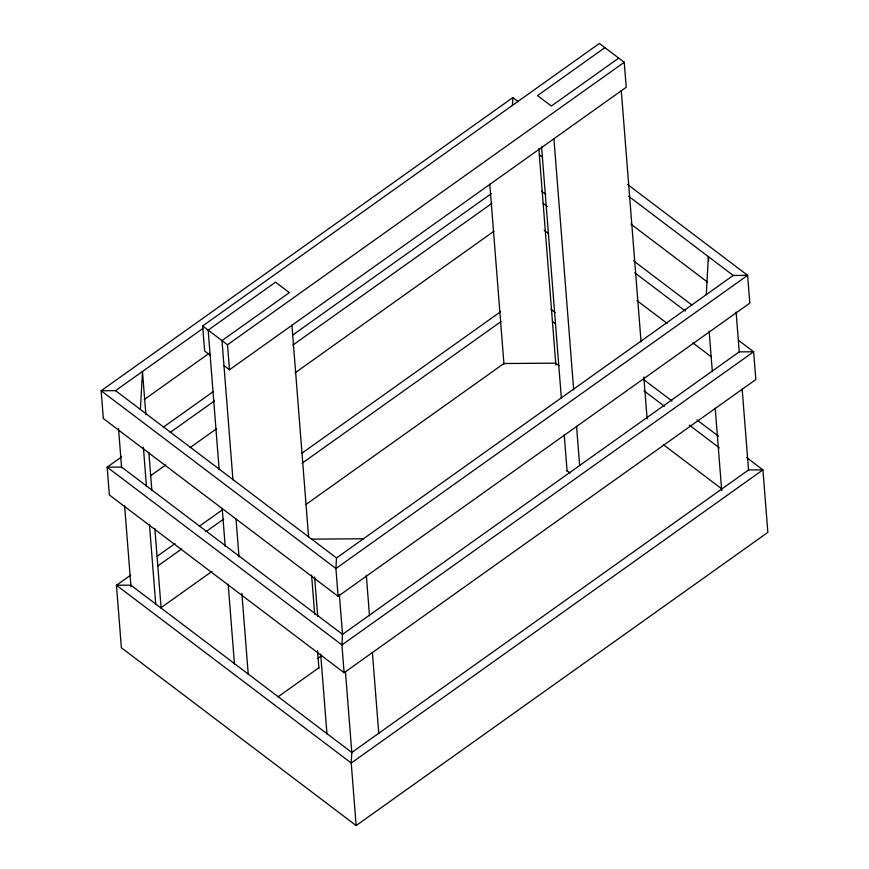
<?xml version="1.0" encoding="UTF-8"?>
<svg xmlns="http://www.w3.org/2000/svg" width="869" height="869" viewBox="0 0 869 869"><rect width="100%" height="100%" fill="white"/><g stroke="black" fill="none" stroke-linecap="round" stroke-linejoin="round"><path stroke-width="1.3" d="M140.398 409.473L142.494 371.454L145.894 414.741M518.261 101.684L512.862 97.578L101.152 390.746L335.912 568.522L747.622 275.354L733.23 275.451L336.499 557.963L335.912 568.522L338.106 596.308L749.806 303.14L747.622 275.354L627.537 184.424M121.519 456.942L107.169 467.164L341.93 644.928L753.629 351.771L739.247 351.869L342.505 634.37L341.93 644.928L344.113 672.715L755.824 379.557L753.629 351.771L738.487 340.3M130.806 575.039L116.457 585.261L351.228 763.025L762.928 469.868L748.535 469.966L351.804 752.467L351.228 763.025L356.138 825.55L767.848 532.382L762.928 469.868L746.699 457.572M512.417 105.497L512.862 97.578M706.28 294.645L708.376 256.627L708.691 260.689M210.146 355.149L204.628 350.967L202.651 325.951L599.393 43.45L624.246 62.275L626.212 87.28L229.481 369.781L223.952 365.599M338.106 596.308L103.335 418.532L101.152 390.746L115.544 390.648L202.846 328.482M604.911 47.632L537.542 95.601L551.348 106.061L618.717 58.093M144.254 399.544L209.451 353.118M229.481 369.781L227.515 344.776L624.246 62.275M163.459 427.081L213.133 391.713M292.603 335.119L491.278 193.646M170.183 432.436L214.382 400.957M292.853 345.091L491.767 203.444M150.261 475.962L165.74 464.948M190.05 447.633L216.577 428.743M295.036 372.877L493.95 231.23M157.3 556.182L174.962 543.603M199.24 526.31L222.421 509.81M301.891 453.216L500.566 311.743M157.376 566.273L181.686 548.958M205.996 531.643L223.681 519.054M302.14 463.188L501.065 321.541M161.08 607.648L211.949 571.422M305.953 504.487L503.911 363.524L555.726 363.155L558.952 365.61M317.5 658.583L320.824 656.225M278.015 696.851L318.88 667.75M311.634 539.138L363.448 538.769M628.678 196.285L733.23 275.451M539.258 154.704L542.484 157.148M630.872 224.072L707.388 282.023M541.593 191.202L545.917 194.482M633.544 260.83L691.963 305.073M543.082 203.324L547.394 206.594M634.696 272.703L685.348 311.059M544.19 230.296L548.502 233.565M636.879 300.489L667.055 323.344M692.93 342.929L711.255 356.801M550.881 309.299L555.215 312.579M643.918 379.753L672.052 401.054M696.938 419.89L718.576 436.281M552.369 321.421L555.606 323.876M643.983 390.8L664.47 406.301M689.258 425.082L719.434 447.926M663.34 444.646L721.563 488.736M567.066 470.737L570.021 472.975M202.651 325.951L227.515 344.776M115.544 390.648L336.499 557.963M342.505 634.37L121.562 467.066L107.169 467.164L109.353 494.95L344.113 672.715M351.804 752.467L130.85 585.152L116.457 585.261L121.378 647.774L356.138 825.55M736.108 311.982L739.302 352.564M742.169 389.095L748.557 470.259M709.158 331.165L712.352 371.758M715.22 408.278L721.715 490.8M621.27 90.528L641.061 341.886M643.82 377.027L647.123 418.923M553.901 138.497L573.692 389.866M576.56 426.353L579.645 465.545M541.583 146.959L561.363 398.328M564.242 434.815L567.109 471.302M538.834 148.61L555.867 365.056M489.801 184.152L503.955 364.068M366.316 575.3L369.51 615.882M372.388 652.402L378.775 733.577M339.366 594.483L342.56 635.065M345.438 671.596L351.826 752.76M314.621 577.016L317.706 616.24M320.683 654.129L326.972 733.936M291.908 325.06L308.614 537.227M311.591 575.072L314.676 614.264M317.543 650.751L318.923 668.315M232.946 479.786L221.986 340.594L289.355 292.625L275.549 282.164L208.18 330.133L219.14 469.336M236.031 518.978L239.008 556.823M241.875 593.31L248.262 674.398M222.214 508.528L225.201 546.362M228.178 584.207L234.445 663.938M148.881 452.63L151.858 490.507M154.845 528.385L161.123 608.202M143.385 447.35L146.47 486.575M149.446 524.452L155.736 604.27M118.521 428.526L121.617 467.75M124.593 505.639L130.98 586.803"/></g></svg>
